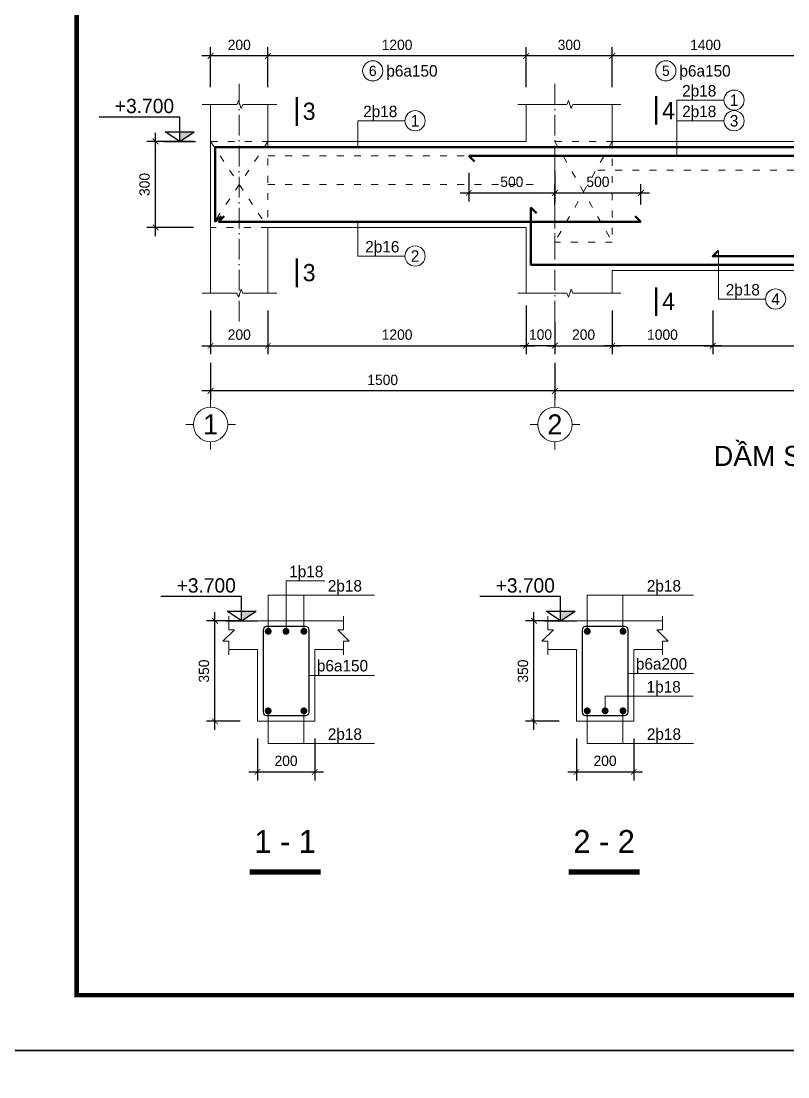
# Model space of a CAD drawing. Header units: inches. Extents: x 566748 to 757280, y 592180 to 740680.
# Drawn here: x 651579 to 664942, y 651119 to 669511 of the extents above; entities that cross this region are included whole.
import ezdxf
from ezdxf.enums import TextEntityAlignment as Align

# ---------------------------------------------------------------- set-up
doc = ezdxf.new("R2010")
doc.units = ezdxf.units.IN
doc.header["$MEASUREMENT"] = 0
doc.linetypes.add('ACAD_ISO03W100', pattern=[30, 12, -18])
doc.linetypes.add('ACAD_ISO10W100', pattern=[18, 12, -3, 0, -3])
doc.layers.add('LAYER7', color=7, linetype='Continuous')
doc.layers.add('TEXT', color=4, linetype='Continuous')
for name, color, linetype, lineweight in [('NET CB', 2, 'Continuous', 20), ('NET GHI CHU', 7, 'Continuous', 13), ('NET KICH THUOC', 9, 'Continuous', 13), ('NET THEP DAI', 3, 'Continuous', 30), ('NET THEP DOC', 1, 'Continuous', 50), ('NET TRUC', 8, 'ACAD_ISO10W100', 9)]:
    doc.layers.add(name, color=color, linetype=linetype, lineweight=lineweight)
doc.styles.add('A', font='Fonts5.ttf', dxfattribs={"height": 100})
doc.styles.add('A2', font='Fonts5.ttf', dxfattribs={"height": 600})
doc.styles.add('HELVE-KT', font='VHELVEN0.TTF')
doc.styles.add('ISO', font='Fonts5.ttf')
doc.styles.add('NHIEN', font='Fonts5.ttf', dxfattribs={"height": 0.2})
doc.styles.add('TEXT', font='Fonts5.ttf')
doc.styles.add('VNIHELVE', font='Fonts5.ttf', dxfattribs={"height": 180})
doc.dimstyles.new('M 1-20', dxfattribs={"dimscale": 100, "dimtxt": 2, "dimasz": 1, "dimexe": 1.5, "dimexo": 3, "dimgap": 1, "dimtad": 1, "dimdec": 0, "dimlfac": 0.2, "dimtxsty": 'VNIHELVE', "dimblk": 'ARCHTICK', "dimcen": 2.5, "dimdle": 1.5, "dimclrd": 256, "dimclre": 256, "dimclrt": 256, "dimadec": 0, "dimazin": 0, "dimtfac": 1, "dimtdec": 0, "dimtix": 1, "dimtmove": 0, "dimatfit": 3, "dimldrblk": 'ARCHTICK', "dimfxl": 7, "dimfxlon": 1, "dimarcsym": 1})

# ---------------------------------------------------------------- blocks, each defined once
blk = doc.blocks.new('_ArchTick')
at = {"color": 0, "linetype": 'ByBlock', "const_width": 0.15}
blk.add_lwpolyline([(-0.5, -0.5), (0.5, 0.5)], dxfattribs=at)
blk = doc.blocks.new('*D318')
at = {"layer": 'Defpoints', "color": 0}
for p in [(654958, 659063), (655697, 659063), (655697, 657313)]:
    blk.add_point(p, dxfattribs=at)
at = {"layer": 'NET KICH THUOC', "lineweight": -2}
for p, q in [((654958, 657163), (654958, 659213)), ((655397, 659063), (654808, 659063)), ((655397, 657313), (654808, 657313))]:
    blk.add_line(p, q, dxfattribs=at)
at = {"layer": 'NET KICH THUOC', "lineweight": -2, "xscale": 100, "yscale": 100, "zscale": 100}
for p, rotation in [((654958, 659063), 90), ((654958, 657313), 270)]:
    blk.add_blockref('_ArchTick', p, dxfattribs=dict(at, rotation=rotation))
at = {"layer": 'NET KICH THUOC', "insert": (654766, 658188), "char_height": 180, "attachment_point": 5, "rotation": 90, "style": 'VNIHELVE'}
blk.add_mtext('350', dxfattribs=at)
blk = doc.blocks.new('*D319')
at = {"layer": 'Defpoints', "color": 0}
for p in [(655697, 657313), (656697, 657313), (656697, 656432)]:
    blk.add_point(p, dxfattribs=at)
at = {"layer": 'NET KICH THUOC', "lineweight": -2}
for p, q in [((655697, 657013), (655697, 656282)), ((656697, 657013), (656697, 656282)), ((655547, 656432), (656847, 656432))]:
    blk.add_line(p, q, dxfattribs=at)
at = {"layer": 'NET KICH THUOC', "lineweight": -2, "xscale": 100, "yscale": 100, "zscale": 100, "rotation": 180}
blk.add_blockref('_ArchTick', (655697, 656432), dxfattribs=at)
at = {"layer": 'NET KICH THUOC', "lineweight": -2, "xscale": 100, "yscale": 100, "zscale": 100}
blk.add_blockref('_ArchTick', (656697, 656432), dxfattribs=at)
at = {"layer": 'NET KICH THUOC', "insert": (656197, 656624), "char_height": 180, "attachment_point": 5, "style": 'VNIHELVE'}
blk.add_mtext('200', dxfattribs=at)
blk = doc.blocks.new('CT P')
at = {"color": 7}
for p, q in [((0, 423), (1406, 423)), ((0, 0), (0, 423)), ((0, 0), (-253, 168)), ((253, 168), (-253, 168)), ((0, 0), (253, 168))]:
    blk.add_line(p, q, dxfattribs=at)
at = {"color": 8}
blk.add_line((276, 0), (-276, 0), dxfattribs=at)
at = {"color": 7}
blk.add_solid([(0, 0), (-253, 168), (0, 168)], dxfattribs=at)
at = {"color": 7, "style": 'TEXT', "flags": 4}
blk.add_attdef('CODE', (258, 492), '', height=250, dxfattribs=at)
blk = doc.blocks.new('MCN')
at = {"layer": 'NET GHI CHU'}
blk.add_lwpolyline([(-88.4, 0, 12.5, 12.5, 0), (88.4, 0, 0, 0, 0)], format="xyseb", dxfattribs=at)
at = {"layer": 'TEXT', "style": 'A', "flags": 4}
blk.add_attdef('MC', text='', height=100, dxfattribs=at).set_placement((0, 75.8), align=Align.MIDDLE_CENTER)
blk = doc.blocks.new('*D315')
at = {"layer": 'Defpoints', "color": 0}
for p in [(660517, 659063), (661256, 659063), (661256, 657313)]:
    blk.add_point(p, dxfattribs=at)
at = {"layer": 'NET KICH THUOC', "lineweight": -2}
for p, q in [((660517, 657163), (660517, 659213)), ((660956, 659063), (660367, 659063)), ((660956, 657313), (660367, 657313))]:
    blk.add_line(p, q, dxfattribs=at)
at = {"layer": 'NET KICH THUOC', "lineweight": -2, "xscale": 100, "yscale": 100, "zscale": 100}
for p, rotation in [((660517, 659063), 90), ((660517, 657313), 270)]:
    blk.add_blockref('_ArchTick', p, dxfattribs=dict(at, rotation=rotation))
at = {"layer": 'NET KICH THUOC', "insert": (660325, 658188), "char_height": 180, "attachment_point": 5, "rotation": 90, "style": 'VNIHELVE'}
blk.add_mtext('350', dxfattribs=at)
blk = doc.blocks.new('*D316')
at = {"layer": 'Defpoints', "color": 0}
for p in [(661256, 657313), (662256, 657313), (662256, 656432)]:
    blk.add_point(p, dxfattribs=at)
at = {"layer": 'NET KICH THUOC', "lineweight": -2}
for p, q in [((661256, 657013), (661256, 656282)), ((662256, 657013), (662256, 656282)), ((661106, 656432), (662406, 656432))]:
    blk.add_line(p, q, dxfattribs=at)
at = {"layer": 'NET KICH THUOC', "lineweight": -2, "xscale": 100, "yscale": 100, "zscale": 100, "rotation": 180}
blk.add_blockref('_ArchTick', (661256, 656432), dxfattribs=at)
at = {"layer": 'NET KICH THUOC', "lineweight": -2, "xscale": 100, "yscale": 100, "zscale": 100}
blk.add_blockref('_ArchTick', (662256, 656432), dxfattribs=at)
at = {"layer": 'NET KICH THUOC', "insert": (661756, 656624), "char_height": 180, "attachment_point": 5, "style": 'VNIHELVE'}
blk.add_mtext('200', dxfattribs=at)
blk = doc.blocks.new('*D451')
at = {"layer": 'Defpoints', "color": 0}
for p in [(654881, 668904), (654881, 668059), (655881, 668059)]:
    blk.add_point(p, dxfattribs=at)
at = {"layer": 'NET KICH THUOC', "lineweight": -2}
for p, q in [((656031, 668904), (654731, 668904)), ((654881, 668359), (654881, 669054)), ((655881, 668359), (655881, 669054))]:
    blk.add_line(p, q, dxfattribs=at)
at = {"layer": 'NET KICH THUOC', "lineweight": -2, "xscale": 100, "yscale": 100, "zscale": 100, "rotation": 180}
blk.add_blockref('_ArchTick', (654881, 668904), dxfattribs=at)
at = {"layer": 'NET KICH THUOC', "lineweight": -2, "xscale": 100, "yscale": 100, "zscale": 100}
blk.add_blockref('_ArchTick', (655881, 668904), dxfattribs=at)
at = {"layer": 'NET KICH THUOC', "insert": (655381, 669096), "char_height": 180, "attachment_point": 5, "style": 'VNIHELVE'}
blk.add_mtext('200', dxfattribs=at)
blk = doc.blocks.new('*D452')
at = {"layer": 'Defpoints', "color": 0}
for p in [(654881, 663856), (660881, 663856), (654881, 663068)]:
    blk.add_point(p, dxfattribs=at)
at = {"layer": 'NET KICH THUOC', "lineweight": -2}
for p, q in [((654881, 663556), (654881, 662918)), ((660881, 663556), (660881, 662918)), ((661031, 663068), (654731, 663068))]:
    blk.add_line(p, q, dxfattribs=at)
at = {"layer": 'NET KICH THUOC', "lineweight": -2, "xscale": 100, "yscale": 100, "zscale": 100, "rotation": 180}
blk.add_blockref('_ArchTick', (654881, 663068), dxfattribs=at)
at = {"layer": 'NET KICH THUOC', "lineweight": -2, "xscale": 100, "yscale": 100, "zscale": 100}
blk.add_blockref('_ArchTick', (660881, 663068), dxfattribs=at)
at = {"layer": 'NET KICH THUOC', "insert": (657881, 663260), "char_height": 180, "attachment_point": 5, "style": 'VNIHELVE'}
blk.add_mtext('1500', dxfattribs=at)
blk = doc.blocks.new('*D453')
at = {"layer": 'Defpoints', "color": 0}
for p in [(660381, 664771), (660881, 664580), (660381, 663856)]:
    blk.add_point(p, dxfattribs=at)
at = {"layer": 'NET KICH THUOC', "lineweight": -2}
for p, q in [((660381, 664471), (660381, 663706)), ((660881, 664280), (660881, 663706)), ((660381, 663856), (660281, 663856)), ((660881, 663856), (660381, 663856)), ((660881, 663856), (660981, 663856))]:
    blk.add_line(p, q, dxfattribs=at)
at = {"layer": 'NET KICH THUOC', "lineweight": -2, "xscale": 100, "yscale": 100, "zscale": 100}
blk.add_blockref('_ArchTick', (660381, 663856), dxfattribs=at)
at = {"layer": 'NET KICH THUOC', "lineweight": -2, "xscale": 100, "yscale": 100, "zscale": 100, "rotation": 180}
blk.add_blockref('_ArchTick', (660881, 663856), dxfattribs=at)
at = {"layer": 'NET KICH THUOC', "insert": (660631, 664048), "char_height": 180, "attachment_point": 5, "style": 'VNIHELVE'}
blk.add_mtext('100', dxfattribs=at)
blk = doc.blocks.new('*D454')
at = {"layer": 'Defpoints', "color": 0}
for p in [(660881, 663856), (672381, 663856), (660881, 663068)]:
    blk.add_point(p, dxfattribs=at)
at = {"layer": 'NET KICH THUOC', "lineweight": -2}
for p, q in [((660881, 663556), (660881, 662918)), ((672381, 663556), (672381, 662918)), ((672531, 663068), (660731, 663068))]:
    blk.add_line(p, q, dxfattribs=at)
at = {"layer": 'NET KICH THUOC', "lineweight": -2, "xscale": 100, "yscale": 100, "zscale": 100, "rotation": 180}
blk.add_blockref('_ArchTick', (660881, 663068), dxfattribs=at)
at = {"layer": 'NET KICH THUOC', "lineweight": -2, "xscale": 100, "yscale": 100, "zscale": 100}
blk.add_blockref('_ArchTick', (672381, 663068), dxfattribs=at)
at = {"layer": 'NET KICH THUOC', "insert": (666631, 663260), "char_height": 180, "attachment_point": 5, "style": 'VNIHELVE'}
blk.add_mtext('5700', dxfattribs=at)
blk = doc.blocks.new('TRUC')
at = {"layer": 'NET GHI CHU'}
for p, q in [((-228.077, -72.542), (-228.077, -72.442)), ((-228.302, -72.767), (-228.402, -72.767)), ((-227.852, -72.767), (-227.752, -72.767)), ((-228.077, -72.992), (-228.077, -73.092))]:
    blk.add_line(p, q, dxfattribs=at)
blk.add_circle((-228.077, -72.767), 0.225, dxfattribs=at)
at = {"layer": 'NET GHI CHU', "style": 'HELVE-KT'}
blk.add_attdef('A', text='', height=0.3, dxfattribs=at).set_placement((-228.077, -72.767), align=Align.MIDDLE_CENTER)
blk = doc.blocks.new('*D459')
at = {"layer": 'Defpoints', "color": 0}
for p in [(661881, 668904), (661881, 668059), (665131, 668059)]:
    blk.add_point(p, dxfattribs=at)
at = {"layer": 'NET KICH THUOC', "lineweight": -2}
for p, q in [((665281, 668904), (661731, 668904)), ((661881, 668359), (661881, 669054)), ((665131, 668359), (665131, 669054))]:
    blk.add_line(p, q, dxfattribs=at)
at = {"layer": 'NET KICH THUOC', "lineweight": -2, "xscale": 100, "yscale": 100, "zscale": 100, "rotation": 180}
blk.add_blockref('_ArchTick', (661881, 668904), dxfattribs=at)
at = {"layer": 'NET KICH THUOC', "lineweight": -2, "xscale": 100, "yscale": 100, "zscale": 100}
blk.add_blockref('_ArchTick', (665131, 668904), dxfattribs=at)
at = {"layer": 'NET KICH THUOC', "insert": (663506, 669096), "char_height": 180, "attachment_point": 5, "style": 'VNIHELVE'}
blk.add_mtext('1400', dxfattribs=at)
blk = doc.blocks.new('DS THEP')
blk.add_circle((220, 0), 220)
at = {"style": 'A2'}
blk.add_attdef('ENTER', text='', height=250, dxfattribs=at).set_placement((220, 0), align=Align.MIDDLE_CENTER)
blk = doc.blocks.new('*D462')
at = {"layer": 'Defpoints', "color": 0}
for p in [(655881, 668904), (655881, 668059), (660381, 668059)]:
    blk.add_point(p, dxfattribs=at)
at = {"layer": 'NET KICH THUOC', "lineweight": -2}
for p, q in [((660531, 668904), (655731, 668904)), ((655881, 668359), (655881, 669054)), ((660381, 668359), (660381, 669054))]:
    blk.add_line(p, q, dxfattribs=at)
at = {"layer": 'NET KICH THUOC', "lineweight": -2, "xscale": 100, "yscale": 100, "zscale": 100, "rotation": 180}
blk.add_blockref('_ArchTick', (655881, 668904), dxfattribs=at)
at = {"layer": 'NET KICH THUOC', "lineweight": -2, "xscale": 100, "yscale": 100, "zscale": 100}
blk.add_blockref('_ArchTick', (660381, 668904), dxfattribs=at)
at = {"layer": 'NET KICH THUOC', "insert": (658131, 669096), "char_height": 180, "attachment_point": 5, "style": 'VNIHELVE'}
blk.add_mtext('1200', dxfattribs=at)
blk = doc.blocks.new('MCD')
at = {"layer": 'NET GHI CHU'}
blk.add_lwpolyline([(0, 667, 50, 50, 0), (0, 0, 0, 0, 0)], format="xyseb", dxfattribs=at)
at = {"layer": 'TEXT', "linetype": 'ACAD_ISO03W100', "style": 'TEXT'}
blk.add_attdef('MCD', (139, 128), '', height=400, dxfattribs=at)
blk = doc.blocks.new('*D463')
at = {"layer": 'Defpoints', "color": 0}
for p in [(653923, 667415), (654881, 667415), (654881, 665915)]:
    blk.add_point(p, dxfattribs=at)
at = {"layer": 'NET KICH THUOC', "lineweight": -2}
for p, q in [((653923, 665765), (653923, 667565)), ((654581, 667415), (653773, 667415)), ((654581, 665915), (653773, 665915))]:
    blk.add_line(p, q, dxfattribs=at)
at = {"layer": 'NET KICH THUOC', "lineweight": -2, "xscale": 100, "yscale": 100, "zscale": 100}
for p, rotation in [((653923, 667415), 90), ((653923, 665915), 270)]:
    blk.add_blockref('_ArchTick', p, dxfattribs=dict(at, rotation=rotation))
at = {"layer": 'NET KICH THUOC', "insert": (653731, 666665), "char_height": 180, "attachment_point": 5, "rotation": 90, "style": 'VNIHELVE'}
blk.add_mtext('300', dxfattribs=at)
blk = doc.blocks.new('*D465')
at = {"layer": 'Defpoints', "color": 0}
for p in [(661881, 664771), (663631, 664771), (661881, 663856)]:
    blk.add_point(p, dxfattribs=at)
at = {"layer": 'NET KICH THUOC', "lineweight": -2}
for p, q in [((661881, 664471), (661881, 663706)), ((663631, 664471), (663631, 663706)), ((663781, 663856), (661731, 663856))]:
    blk.add_line(p, q, dxfattribs=at)
at = {"layer": 'NET KICH THUOC', "lineweight": -2, "xscale": 100, "yscale": 100, "zscale": 100, "rotation": 180}
blk.add_blockref('_ArchTick', (661881, 663856), dxfattribs=at)
at = {"layer": 'NET KICH THUOC', "lineweight": -2, "xscale": 100, "yscale": 100, "zscale": 100}
blk.add_blockref('_ArchTick', (663631, 663856), dxfattribs=at)
at = {"layer": 'NET KICH THUOC', "insert": (662756, 664048), "char_height": 180, "attachment_point": 5, "style": 'VNIHELVE'}
blk.add_mtext('1000', dxfattribs=at)
blk = doc.blocks.new('*D466')
at = {"layer": 'Defpoints', "color": 0}
for p in [(663631, 664771), (669631, 664771), (669631, 663856)]:
    blk.add_point(p, dxfattribs=at)
at = {"layer": 'NET KICH THUOC', "lineweight": -2}
for p, q in [((663631, 664471), (663631, 663706)), ((669631, 664471), (669631, 663706)), ((663481, 663856), (669781, 663856))]:
    blk.add_line(p, q, dxfattribs=at)
at = {"layer": 'NET KICH THUOC', "lineweight": -2, "xscale": 100, "yscale": 100, "zscale": 100, "rotation": 180}
blk.add_blockref('_ArchTick', (663631, 663856), dxfattribs=at)
at = {"layer": 'NET KICH THUOC', "lineweight": -2, "xscale": 100, "yscale": 100, "zscale": 100}
blk.add_blockref('_ArchTick', (669631, 663856), dxfattribs=at)
at = {"layer": 'NET KICH THUOC', "insert": (666631, 664048), "char_height": 180, "attachment_point": 5, "style": 'VNIHELVE'}
blk.add_mtext('3300', dxfattribs=at)
blk = doc.blocks.new('*D468')
at = {"layer": 'Defpoints', "color": 0}
for p in [(660381, 664921), (655881, 664771), (660381, 663856)]:
    blk.add_point(p, dxfattribs=at)
at = {"layer": 'NET KICH THUOC', "lineweight": -2}
for p, q in [((660381, 664556), (660381, 663706)), ((655881, 664471), (655881, 663706)), ((655731, 663856), (660531, 663856))]:
    blk.add_line(p, q, dxfattribs=at)
at = {"layer": 'NET KICH THUOC', "lineweight": -2, "xscale": 100, "yscale": 100, "zscale": 100, "rotation": 180}
blk.add_blockref('_ArchTick', (655881, 663856), dxfattribs=at)
at = {"layer": 'NET KICH THUOC', "lineweight": -2, "xscale": 100, "yscale": 100, "zscale": 100}
blk.add_blockref('_ArchTick', (660381, 663856), dxfattribs=at)
at = {"layer": 'NET KICH THUOC', "insert": (658131, 664048), "char_height": 180, "attachment_point": 5, "style": 'VNIHELVE'}
blk.add_mtext('1200', dxfattribs=at)
blk = doc.blocks.new('*D469')
at = {"layer": 'Defpoints', "color": 0}
for p in [(661881, 664771), (660881, 664580), (661881, 663856)]:
    blk.add_point(p, dxfattribs=at)
at = {"layer": 'NET KICH THUOC', "lineweight": -2}
for p, q in [((661881, 664471), (661881, 663706)), ((660881, 664280), (660881, 663706)), ((660731, 663856), (662031, 663856))]:
    blk.add_line(p, q, dxfattribs=at)
at = {"layer": 'NET KICH THUOC', "lineweight": -2, "xscale": 100, "yscale": 100, "zscale": 100, "rotation": 180}
blk.add_blockref('_ArchTick', (660881, 663856), dxfattribs=at)
at = {"layer": 'NET KICH THUOC', "lineweight": -2, "xscale": 100, "yscale": 100, "zscale": 100}
blk.add_blockref('_ArchTick', (661881, 663856), dxfattribs=at)
at = {"layer": 'NET KICH THUOC', "insert": (661381, 664048), "char_height": 180, "attachment_point": 5, "style": 'VNIHELVE'}
blk.add_mtext('200', dxfattribs=at)
blk = doc.blocks.new('*D472')
at = {"layer": 'Defpoints', "color": 0}
for p in [(654881, 664771), (655881, 664771), (655881, 663856)]:
    blk.add_point(p, dxfattribs=at)
at = {"layer": 'NET KICH THUOC', "lineweight": -2}
for p, q in [((654881, 664471), (654881, 663706)), ((655881, 664471), (655881, 663706)), ((654731, 663856), (656031, 663856))]:
    blk.add_line(p, q, dxfattribs=at)
at = {"layer": 'NET KICH THUOC', "lineweight": -2, "xscale": 100, "yscale": 100, "zscale": 100, "rotation": 180}
blk.add_blockref('_ArchTick', (654881, 663856), dxfattribs=at)
at = {"layer": 'NET KICH THUOC', "lineweight": -2, "xscale": 100, "yscale": 100, "zscale": 100}
blk.add_blockref('_ArchTick', (655881, 663856), dxfattribs=at)
at = {"layer": 'NET KICH THUOC', "insert": (655381, 664048), "char_height": 180, "attachment_point": 5, "style": 'VNIHELVE'}
blk.add_mtext('200', dxfattribs=at)
blk = doc.blocks.new('*D473')
at = {"layer": 'Defpoints', "color": 0}
for p in [(659381, 667165), (660881, 667165), (660881, 666518)]:
    blk.add_point(p, dxfattribs=at)
at = {"layer": 'NET KICH THUOC', "lineweight": -2}
for p, q in [((659381, 666865), (659381, 666368)), ((660881, 666865), (660881, 666368)), ((659231, 666518), (661031, 666518))]:
    blk.add_line(p, q, dxfattribs=at)
at = {"layer": 'NET KICH THUOC', "lineweight": -2, "xscale": 100, "yscale": 100, "zscale": 100, "rotation": 180}
blk.add_blockref('_ArchTick', (659381, 666518), dxfattribs=at)
at = {"layer": 'NET KICH THUOC', "lineweight": -2, "xscale": 100, "yscale": 100, "zscale": 100}
blk.add_blockref('_ArchTick', (660881, 666518), dxfattribs=at)
at = {"layer": 'NET KICH THUOC', "insert": (660131, 666710), "char_height": 180, "attachment_point": 5, "style": 'VNIHELVE'}
blk.add_mtext('500', dxfattribs=at)
blk = doc.blocks.new('*D474')
at = {"layer": 'Defpoints', "color": 0}
for p in [(662381, 666518), (660881, 666015), (662381, 666015)]:
    blk.add_point(p, dxfattribs=at)
at = {"layer": 'NET KICH THUOC', "lineweight": -2}
for p, q in [((660731, 666518), (662531, 666518)), ((660881, 666315), (660881, 666668)), ((662381, 666315), (662381, 666668))]:
    blk.add_line(p, q, dxfattribs=at)
at = {"layer": 'NET KICH THUOC', "lineweight": -2, "xscale": 100, "yscale": 100, "zscale": 100, "rotation": 180}
blk.add_blockref('_ArchTick', (660881, 666518), dxfattribs=at)
at = {"layer": 'NET KICH THUOC', "lineweight": -2, "xscale": 100, "yscale": 100, "zscale": 100}
blk.add_blockref('_ArchTick', (662381, 666518), dxfattribs=at)
at = {"layer": 'NET KICH THUOC', "insert": (661631, 666710), "char_height": 180, "attachment_point": 5, "style": 'VNIHELVE'}
blk.add_mtext('500', dxfattribs=at)
blk = doc.blocks.new('*D477')
at = {"layer": 'Defpoints', "color": 0}
for p in [(660381, 668904), (660381, 668059), (661881, 668059)]:
    blk.add_point(p, dxfattribs=at)
at = {"layer": 'NET KICH THUOC', "lineweight": -2}
for p, q in [((662031, 668904), (660231, 668904)), ((660381, 668359), (660381, 669054)), ((661881, 668359), (661881, 669054))]:
    blk.add_line(p, q, dxfattribs=at)
at = {"layer": 'NET KICH THUOC', "lineweight": -2, "xscale": 100, "yscale": 100, "zscale": 100, "rotation": 180}
blk.add_blockref('_ArchTick', (660381, 668904), dxfattribs=at)
at = {"layer": 'NET KICH THUOC', "lineweight": -2, "xscale": 100, "yscale": 100, "zscale": 100}
blk.add_blockref('_ArchTick', (661881, 668904), dxfattribs=at)
at = {"layer": 'NET KICH THUOC', "insert": (661131, 669096), "char_height": 180, "attachment_point": 5, "style": 'VNIHELVE'}
blk.add_mtext('300', dxfattribs=at)

msp = doc.modelspace()

# ---------------------------------------------------------------- linework, layer by layer
at = {"layer": 'Defpoints', "linetype": 'Continuous', "ltscale": 0.08}
for points in [[(650748.3, 651580.3), (692748.3, 651580.3), (692748.3, 681280.3), (650748.3, 681280.3)], [(650748.3, 621880.3), (692748.3, 621880.3), (692748.3, 651580.3), (650748.3, 651580.3)]]:
    msp.add_lwpolyline(points, close=True, dxfattribs=at)
at = {"layer": 'LAYER7', "linetype": 'Continuous', "const_width": 80}
msp.add_lwpolyline([(691748.3, 680317.8), (652548.3, 680317.8), (652548.3, 652542.9), (691748.3, 652542.9)], close=True, dxfattribs=at)
at = {"layer": 'NET CB', "ltscale": 800}
for points in [[(654880.9, 664771.3), (654880.9, 668059.3)], [(655880.9, 668059.3), (655880.9, 667415.3)], [(660380.9, 668059.3), (660380.9, 667415.3)], [(661880.9, 668059.3), (661880.9, 667415.3)], [(655880.9, 667415.3), (660380.9, 667415.3)], [(661880.9, 667415.3), (671380.9, 667415.3)], [(655880.9, 665915.3), (660380.9, 665915.3)], [(655880.9, 664771.3), (655880.9, 665915.3)], [(660380.9, 664771.3), (660380.9, 665915.3)], [(661880.9, 665165.3), (671380.9, 665165.3)], [(661880.9, 664771.3), (661880.9, 665165.3)], [(656696.6, 659062.8), (655696.6, 659062.8)], [(662256.1, 659062.8), (661256.1, 659062.8)], [(655696.6, 658562.8), (655696.6, 657312.8), (656696.6, 657312.8), (656696.6, 658562.8)], [(661256.1, 658562.8), (661256.1, 657312.8), (662256.1, 657312.8), (662256.1, 658562.8)]]:
    msp.add_lwpolyline(points, dxfattribs=at)
at = {"layer": 'NET CB'}
for points in [[(655696.6, 659062.8), (655196.6, 659062.8)], [(656696.6, 659062.8), (657196.6, 659062.8)], [(661256.1, 659062.8), (660756.1, 659062.8)], [(662256.1, 659062.8), (662756.1, 659062.8)], [(655696.6, 658562.8), (655196.6, 658562.8)], [(656696.6, 658562.8), (657196.6, 658562.8)], [(661256.1, 658562.8), (660756.1, 658562.8)], [(662256.1, 658562.8), (662756.1, 658562.8)]]:
    msp.add_lwpolyline(points, dxfattribs=at)
at = {"layer": 'NET GHI CHU'}
for points in [[(654737, 668059.3), (655341.6, 668059.3), (655366.6, 668128), (655416.6, 667990.6), (655441.6, 668059.3), (656032.9, 668059.3)], [(660237, 668059.3), (661091.6, 668059.3), (661116.6, 668128), (661166.6, 667990.6), (661191.6, 668059.3), (662032.9, 668059.3)], [(654737, 664771.3), (655341.6, 664771.3), (655366.6, 664702.6), (655416.6, 664839.9), (655441.6, 664771.3), (656032.9, 664771.3)], [(660237, 664771.3), (661091.6, 664771.3), (661116.6, 664702.6), (661166.6, 664839.9), (661191.6, 664771.3), (662032.9, 664771.3)]]:
    msp.add_lwpolyline(points, dxfattribs=at)
at = {"layer": 'NET GHI CHU', "color": 7}
for points in [[(663007.4, 667674.8), (663007.4, 668134.2), (663827.5, 668134.2)], [(657448.9, 667315.3), (657448.9, 667774.8), (658269, 667774.8)], [(663007.4, 667165.3), (663007.4, 667774.8), (663827.5, 667774.8)], [(657448.9, 666015.3), (657448.9, 665418.3), (658269, 665418.3)], [(663730.9, 665515.3), (663730.9, 664668.3), (664550.9, 664668.3)], [(656196.6, 659760.3), (656196.6, 658880.7)], [(656196.6, 659760.3), (656872.3, 659760.3)], [(655885.5, 658880.7), (655885.5, 659510.8), (657736.6, 659510.8)], [(656507.8, 659510.8), (656507.8, 658880.7)], [(661445, 658880.7), (661445, 659510.8), (663296.1, 659510.8)], [(662067.3, 659510.8), (662067.3, 658880.7)], [(656596.6, 658113.1), (657736.6, 658113.1)], [(662156.1, 658144.1), (663296.1, 658144.1)], [(661756.1, 657751.3), (661756.1, 657495)], [(661756.1, 657751.3), (663292.3, 657751.3)], [(655885.5, 657495), (655885.5, 656927.3), (657736.6, 656927.3)], [(656507.8, 656927.3), (656507.8, 657495)], [(661445, 657495), (661445, 656927.3), (663296.1, 656927.3)], [(662067.3, 656927.3), (662067.3, 657495)]]:
    msp.add_lwpolyline(points, dxfattribs=at)
at = {"layer": 'NET GHI CHU', "linetype": 'ACAD_ISO03W100', "ltscale": 10}
for points in [[(655880.9, 665915.3), (654880.9, 665915.3), (654880.9, 667415.3), (655880.9, 667415.3)], [(661880.9, 665662.2), (660880.9, 665662.2), (660880.9, 667412.2), (661880.9, 667412.2)]]:
    msp.add_lwpolyline(points, close=True, dxfattribs=at)
for points in [[(654880.9, 667415.3), (655880.9, 665915.3)], [(655880.9, 667415.3), (654880.9, 665915.3)], [(660880.9, 667412.2), (661880.9, 665662.2)], [(661880.9, 667412.2), (660880.9, 665662.2)], [(655880.9, 667165.3), (660880.9, 667165.3)], [(661630.9, 666915.3), (671630.9, 666915.3)], [(655880.9, 666665.3), (660630.9, 666665.3)]]:
    msp.add_lwpolyline(points, dxfattribs=at)
at = {"layer": 'NET GHI CHU', "extrusion": (0, 0, -1)}
for points in [[(-655196.6, 659146.3), (-655196.6, 658908.7), (-655296.6, 658908.7), (-655096.6, 658708.7), (-655196.6, 658708.7), (-655196.6, 658468.7)], [(-657196.6, 659146.3), (-657196.6, 658908.7), (-657096.6, 658908.7), (-657296.6, 658708.7), (-657196.6, 658708.7), (-657196.6, 658468.7)], [(-660756.1, 659146.3), (-660756.1, 658908.7), (-660856.1, 658908.7), (-660656.1, 658708.7), (-660756.1, 658708.7), (-660756.1, 658468.7)], [(-662756.1, 659146.3), (-662756.1, 658908.7), (-662656.1, 658908.7), (-662856.1, 658708.7), (-662756.1, 658708.7), (-662756.1, 658468.7)]]:
    msp.add_lwpolyline(points, dxfattribs=at)
at = {"layer": 'NET THEP DAI'}
for points in [[(655856.6, 657412.8), (656536.6, 657412.8, 0.4142136), (656596.6, 657472.8), (656596.6, 658902.8, 0.4142136), (656536.6, 658962.8), (655856.6, 658962.8, 0.4142136), (655796.6, 658902.8), (655796.6, 657472.8, 0.4142136)], [(661416.1, 657412.8), (662096.1, 657412.8, 0.4142136), (662156.1, 657472.8), (662156.1, 658902.8, 0.4142136), (662096.1, 658962.8), (661416.1, 658962.8, 0.4142136), (661356.1, 658902.8), (661356.1, 657472.8, 0.4142136)]]:
    msp.add_lwpolyline(points, format="xyb", close=True, dxfattribs=at)
at = {"layer": 'NET THEP DOC'}
for p, q in [((654963.2, 666015.3), (654963.2, 667315.3)), ((662380.9, 666015.3), (655019.4, 666015.3))]:
    msp.add_line(p, q, dxfattribs=at)
for points in [[(678298.6, 667315.3), (654963.2, 667315.3)], [(665130.9, 667165.3), (659380.9, 667165.3)], [(659480.9, 667065.3), (659380.9, 667165.3)], [(660463.2, 666265.3), (660463.2, 665265.3), (672798.6, 665265.3), (672798.6, 666265.3)], [(660463.2, 666265.3), (660563.2, 666165.3)], [(654963.2, 666015.3), (655063.2, 666115.3)], [(655019.4, 666015.3), (655119.4, 666115.3)], [(662280.9, 666115.3), (662380.9, 666015.3)], [(669630.9, 665415.3), (663630.9, 665415.3), (663730.9, 665515.3)]]:
    msp.add_lwpolyline(points, dxfattribs=at)
at = {"layer": 'NET THEP DOC', "const_width": 60}
for points in [[(655915.5, 658880.7, 1), (655855.5, 658880.7, 1)], [(656166.6, 658880.7, -1), (656226.6, 658880.7, -1)], [(656477.8, 658880.7, -1), (656537.8, 658880.7, -1)], [(661475, 658880.7, 1), (661415, 658880.7, 1)], [(662037.3, 658880.7, -1), (662097.3, 658880.7, -1)], [(655915.5, 657495, -1), (655855.5, 657495, -1)], [(656477.8, 657495, 1), (656537.8, 657495, 1)], [(661475, 657495, -1), (661415, 657495, -1)], [(661726.1, 657495, 1), (661786.1, 657495, 1)], [(662037.3, 657495, 1), (662097.3, 657495, 1)]]:
    msp.add_lwpolyline(points, format="xyb", close=True, dxfattribs=at)
at = {"layer": 'NET TRUC', "linetype": 'ACAD_ISO10W100', "ltscale": 30}
for points in [[(655380.9, 664276.1), (655380.9, 668464.4)], [(660880.9, 664276.1), (660880.9, 668464.4)]]:
    msp.add_lwpolyline(points, dxfattribs=at)

# ---------------------------------------------------------------- block references
at = {"layer": 'NET GHI CHU', "color": 7}
ref = msp.add_blockref('DS THEP', (657531, 668644), dxfattribs=dict(at, xscale=0.8000000000465661, yscale=0.8000000000465661, zscale=0.8000000000465661))
ref.add_attrib('ENTER', '6', dxfattribs={"layer": '0', "height": 180, "style": 'ISO'}).set_placement((657707.6, 668644), align=Align.MIDDLE_CENTER)
ref = msp.add_blockref('DS THEP', (662638.5, 668644), dxfattribs=dict(at, xscale=0.8000000000465661, yscale=0.8000000000465661, zscale=0.8000000000465661))
ref.add_attrib('ENTER', '5', dxfattribs={"layer": '0', "height": 180, "style": 'ISO'}).set_placement((662815.1, 668644), align=Align.MIDDLE_CENTER)
ref = msp.add_blockref('DS THEP', (663827.5, 668134.2), dxfattribs=dict(at, xscale=0.8000000000465661, yscale=0.8000000000465661, zscale=0.8000000000465661))
ref.add_attrib('ENTER', '1', dxfattribs={"layer": '0', "height": 200, "style": 'ISO'}).set_placement((664003.1, 668134.2), align=Align.MIDDLE_CENTER)
ref = msp.add_blockref('DS THEP', (658269, 667774.8), dxfattribs=dict(at, xscale=0.8000000000465661, yscale=0.8000000000465661, zscale=0.8000000000465661))
ref.add_attrib('ENTER', '1', dxfattribs={"layer": '0', "height": 200, "style": 'ISO'}).set_placement((658444.6, 667774.8), align=Align.MIDDLE_CENTER)
ref = msp.add_blockref('DS THEP', (663827.5, 667774.8), dxfattribs=dict(at, xscale=0.8000000000465661, yscale=0.8000000000465661, zscale=0.8000000000465661))
ref.add_attrib('ENTER', '3', dxfattribs={"layer": '0', "height": 200, "style": 'ISO'}).set_placement((664003.1, 667774.8), align=Align.MIDDLE_CENTER)
ref = msp.add_blockref('DS THEP', (658269, 665418.3), dxfattribs=dict(at, xscale=0.8000000000465661, yscale=0.8000000000465661, zscale=0.8000000000465661))
ref.add_attrib('ENTER', '2', dxfattribs={"layer": '0', "height": 200, "style": 'ISO'}).set_placement((658444.6, 665418.3), align=Align.MIDDLE_CENTER)
ref = msp.add_blockref('DS THEP', (664550.9, 664668.3), dxfattribs=dict(at, xscale=0.8000000000465661, yscale=0.8000000000465661, zscale=0.8000000000465661))
ref.add_attrib('ENTER', '4', dxfattribs={"layer": '0', "height": 200, "style": 'ISO'}).set_placement((664726.6, 664668.3), align=Align.MIDDLE_CENTER)
at = {"layer": 'NET GHI CHU'}
ref = msp.add_blockref('MCN', (656179.8, 654688.3), dxfattribs=dict(at, xscale=7.003571822075173, yscale=7.003571822075173, zscale=7.003571822075173))
ref.add_attrib('MC', '1 - 1', dxfattribs={"layer": 'TEXT', "height": 400, "style": 'VNIHELVE', "flags": 4}).set_placement((656179.8, 655219.3), align=Align.MIDDLE_CENTER)
ref = msp.add_blockref('MCN', (661739.3, 654688.3), dxfattribs=dict(at, xscale=7.003571822075173, yscale=7.003571822075173, zscale=7.003571822075173))
ref.add_attrib('MC', '2 - 2', dxfattribs={"layer": 'TEXT', "height": 400, "style": 'VNIHELVE', "flags": 4}).set_placement((661739.3, 655219.3), align=Align.MIDDLE_CENTER)
at = {"layer": 'TEXT'}
ref = msp.add_blockref('MCD', (656383.5, 668186.2), dxfattribs=dict(at, xscale=-0.75, yscale=0.75, zscale=0.75, rotation=180))
ref.add_attrib('MCD', '3', (656487.5, 667789.9), dxfattribs={"linetype": 'ACAD_ISO03W100', "height": 300, "style": 'VNIHELVE'})
ref = msp.add_blockref('MCD', (662646, 667704.8), dxfattribs=dict(at, xscale=0.75, yscale=0.75, zscale=0.75))
ref.add_attrib('MCD', '4', (662750, 667801.1), dxfattribs={"linetype": 'ACAD_ISO03W100', "height": 300, "style": 'VNIHELVE'})
ref = msp.add_blockref('CT P', (654345.1, 667415.3), dxfattribs=dict(at, xscale=-1))
ref.add_attrib('CODE', '+3.700', (653213.4, 667907.7), dxfattribs={"layer": '0', "color": 7, "height": 250, "style": 'TEXT', "flags": 4})
ref = msp.add_blockref('MCD', (656383.5, 665375.7), dxfattribs=dict(at, xscale=-0.75, yscale=0.75, zscale=0.75, rotation=180))
ref.add_attrib('MCD', '3', (656487.5, 664979.4), dxfattribs={"linetype": 'ACAD_ISO03W100', "height": 300, "style": 'VNIHELVE'})
ref = msp.add_blockref('MCD', (662646, 664875.7), dxfattribs=dict(at, xscale=-0.75, yscale=0.75, zscale=0.75, rotation=180))
ref.add_attrib('MCD', '4', (662750, 664479.4), dxfattribs={"linetype": 'ACAD_ISO03W100', "height": 300, "style": 'VNIHELVE'})
at = {"layer": 'TEXT', "linetype": 'Continuous', "ltscale": 0.08}
ref = msp.add_blockref('TRUC', (958983.9, 759506.7), dxfattribs=dict(at, xscale=1333.33333337307, yscale=1333.333333343267, zscale=1333.333333333333))
ref.add_attrib('A', '1', dxfattribs={"layer": '0', "height": 350, "style": 'NHIEN'}).set_placement((654880.9, 662484.6), align=Align.MIDDLE_CENTER)
ref = msp.add_blockref('TRUC', (964983.9, 759506.7), dxfattribs=dict(at, xscale=1333.33333337307, yscale=1333.333333343267, zscale=1333.333333333333))
ref.add_attrib('A', '2', dxfattribs={"layer": '0', "height": 350, "style": 'NHIEN'}).set_placement((660880.9, 662484.6), align=Align.MIDDLE_CENTER)
at = {"layer": 'TEXT'}
ref = msp.add_blockref('CT P', (655421.1, 659062.8), dxfattribs=dict(at, xscale=-1))
ref.add_attrib('CODE', '+3.700', (654289.4, 659555.3), dxfattribs={"layer": '0', "color": 7, "height": 250, "style": 'TEXT', "flags": 4})
ref = msp.add_blockref('CT P', (660980.6, 659062.8), dxfattribs=dict(at, xscale=-1))
ref.add_attrib('CODE', '+3.700', (659848.9, 659555.3), dxfattribs={"layer": '0', "color": 7, "height": 250, "style": 'TEXT', "flags": 4})

# ---------------------------------------------------------------- texts
at = {"layer": 'TEXT', "char_height": 200, "style": 'VNIHELVE'}
for s, insert, width, attachment_point in [('þ6a150', (657944.1, 668743.3), 866.506, 1), ('þ6a150', (663051.6, 668743.3), 1866.506, 1), ('2þ18', (663693.8, 668397), 866.506, 3), ('2þ18', (658135.3, 668037.5), 866.506, 3), ('2þ18', (663693.8, 668037.5), 866.506, 3), ('2þ16', (658171.4, 665681.1), 866.506, 3), ('2þ18', (664453.3, 664931.1), 866.506, 3), ('1þ18', (656846.4, 660023.1), 866.506, 3), ('2þ18', (657519, 659773.6), 866.506, 3), ('2þ18', (663078.5, 659773.6), 866.506, 3), ('þ6a200', (663185.2, 658413.3), 866.506, 3), ('þ6a150', (657625.7, 658382.3), 866.506, 3), ('1þ18', (663074.7, 658014.1), 866.506, 3), ('2þ18', (657519, 657190.1), 866.506, 3), ('2þ18', (663078.5, 657190.1), 866.506, 3)]:
    msp.add_mtext(s, dxfattribs=dict(at, insert=insert, width=width, attachment_point=attachment_point))
at = {"layer": 'TEXT', "linetype": 'Continuous', "ltscale": 0.05, "insert": (666911.2, 661903.4), "char_height": 300, "width": 8511.684, "attachment_point": 5, "style": 'VNIHELVE'}
msp.add_mtext('{\\H1.167x; D\\fArial|b0|i0|c0|p34;ẦM SÀN LẦU DSL6\\fVNI-Helve-Condense|b0|i0|c0|p2;, \\H0.7141x;07CK, TL1/20}', dxfattribs=at)

# ---------------------------------------------------------------- dimensions: what is measured, and where the dimension line sits
at = {"layer": 'NET KICH THUOC'}
for base, p1, p2, text, picture, middle in [((654880.9, 668903.6), (655880.9, 668059.3), (654880.9, 668059.3), '200', '*D451', (655380.9, 669095.6)), ((655880.9, 668903.6), (660380.9, 668059.3), (655880.9, 668059.3), '1200', '*D462', (658130.9, 669095.6)), ((661880.9, 668903.6), (665130.9, 668059.3), (661880.9, 668059.3), '1400', '*D459', (663505.9, 669095.6)), ((661880.9, 663855.9), (663630.9, 664771.3), (661880.9, 664771.3), '1000', '*D465', (662755.9, 664047.8)), ((654880.9, 663068), (660880.9, 663855.9), (654880.9, 663855.9), '1500', '*D452', (657880.9, 663259.9)), ((660880.9, 663068), (672380.9, 663855.9), (660880.9, 663855.9), '5700', '*D454', (666630.9, 663259.9))]:
    dim = msp.add_linear_dim(base=base, p1=p1, p2=p2, angle=180, text=text, dimstyle='M 1-20', dxfattribs=at)
    dim.commit()
    dim.dimension.update_dxf_attribs({"geometry": picture, "text_midpoint": middle})
for base, p1, p2, picture, middle in [((660380.9, 668903.6), (661880.9, 668059.3), (660380.9, 668059.3), '*D477', (661130.9, 669095.6)), ((655880.9, 663855.9), (654880.9, 664771.3), (655880.9, 664771.3), '*D472', (655380.9, 664047.8)), ((661880.9, 663855.9), (660880.9, 664580.3), (661880.9, 664771.3), '*D469', (661380.9, 664047.8)), ((656696.6, 656432.2), (655696.6, 657312.8), (656696.6, 657312.8), '*D319', (656196.6, 656624.1)), ((662256.1, 656432.2), (661256.1, 657312.8), (662256.1, 657312.8), '*D316', (661756.1, 656624.1))]:
    dim = msp.add_linear_dim(base=base, p1=p1, p2=p2, dimstyle='M 1-20', dxfattribs=at)
    dim.commit()
    dim.dimension.update_dxf_attribs({"geometry": picture, "text_midpoint": middle})
for base, p1, p2, angle, picture, middle in [((653923.3, 667415.3), (654880.9, 665915.3), (654880.9, 667415.3), 90, '*D463', (653731.4, 666665.3)), ((660380.9, 663855.9), (660880.9, 664580.3), (660380.9, 664771.3), 180, '*D453', (660630.9, 664047.8)), ((654957.7, 659062.8), (655696.6, 657312.8), (655696.6, 659062.8), 90, '*D318', (654765.8, 658187.8)), ((660517.2, 659062.8), (661256.1, 657312.8), (661256.1, 659062.8), 90, '*D315', (660325.3, 658187.8))]:
    dim = msp.add_linear_dim(base=base, p1=p1, p2=p2, angle=angle, dimstyle='M 1-20', dxfattribs=at)
    dim.commit()
    dim.dimension.update_dxf_attribs({"geometry": picture, "text_midpoint": middle})
for base, p1, p2, text, picture, middle in [((660880.9, 666517.8), (659380.9, 667165.3), (660880.9, 667165.3), '500', '*D473', (660130.9, 666709.7)), ((660380.9, 663855.9), (655880.9, 664771.3), (660380.9, 664921.3), '1200', '*D468', (658130.9, 664047.8)), ((669630.9, 663855.9), (663630.9, 664771.3), (669630.9, 664771.3), '3300', '*D466', (666630.9, 664047.8))]:
    dim = msp.add_linear_dim(base=base, p1=p1, p2=p2, text=text, dimstyle='M 1-20', dxfattribs=at)
    dim.commit()
    dim.dimension.update_dxf_attribs({"geometry": picture, "text_midpoint": middle})
dim = msp.add_linear_dim(base=(662380.9, 666517.8), p1=(660880.9, 666015.3), p2=(662380.9, 666015.3), text='500', dimstyle='M 1-20', dxfattribs=at)
dim.commit()
dim.dimension.update_dxf_attribs({"geometry": '*D474', "text_midpoint": (661630.9, 666517.8), "dimtype": 160})

doc.saveas('drawing.dxf')
